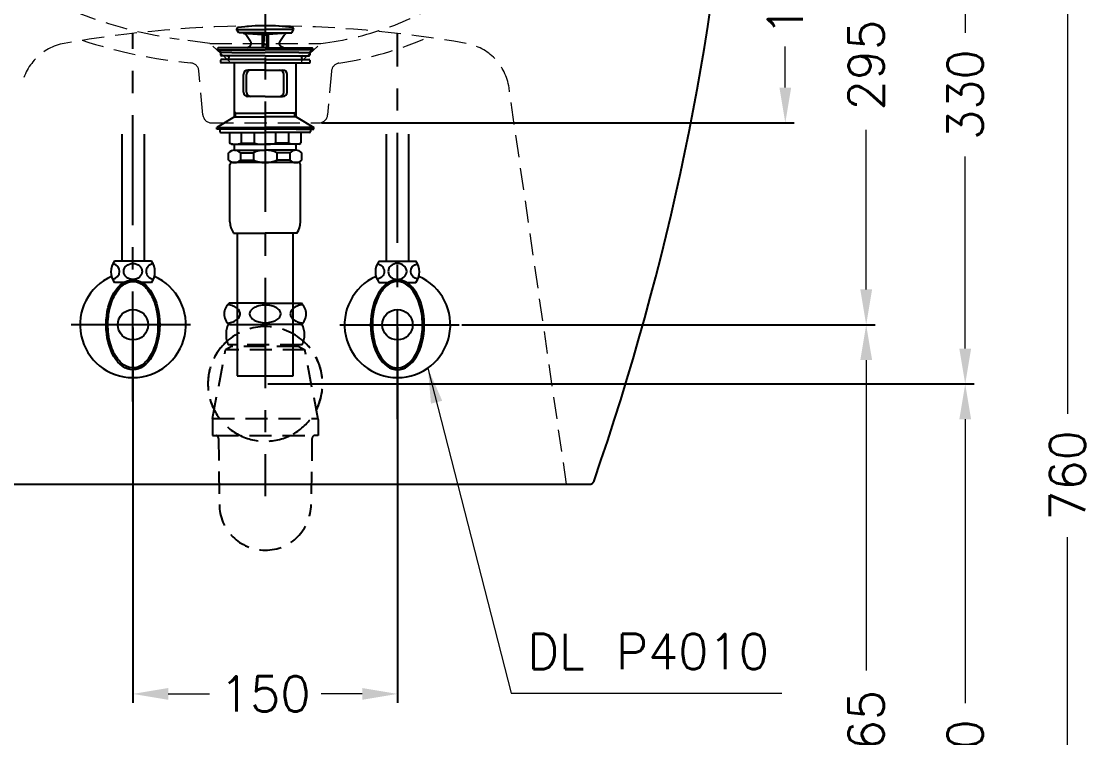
# Model space of a CAD drawing. Header units: inches. Extents: x -4186 to -1086, y -10872 to -8711.
# Drawn here: x -3652 to -3046, y -10437 to -10031 of the extents above; entities that cross this region are included whole.
import ezdxf

# ---------------------------------------------------------------- set-up
doc = ezdxf.new("R2010")
doc.units = ezdxf.units.IN
doc.header["$LTSCALE"] = 50
doc.header["$MEASUREMENT"] = 0
doc.linetypes.add('CENTER', pattern=[2, 1.25, -0.25, 0.25, -0.25])
doc.linetypes.add('HIDDEN', pattern=[0.375, 0.25, -0.125])
for name, color, linetype in [('3', 3, 'Continuous'), ('4', 4, 'Continuous'), ('6', 6, 'Continuous'), ('7', 7, 'Continuous'), ('CENTER', 2, 'CENTER'), ('중심선', 1, 'CENTER')]:
    doc.layers.add(name, color=color, linetype=linetype)
doc.styles.get("Standard").update_dxf_attribs({"font": 'txt.shx', "bigfont": 'whgtxt.shx'})
doc.dimstyles.get("Standard").update_dxf_attribs({"dimtxt": 20, "dimasz": 20, "dimexe": 5, "dimexo": 1.5, "dimgap": 10, "dimtad": 0, "dimtoh": 1, "dimdec": 0, "dimzin": 0, "dimdsep": 46, "dimtxsty": 'Standard', "dimcen": 0, "dimclrd": 3, "dimclre": 3, "dimclrt": 2, "dimadec": 0, "dimazin": 3, "dimtfac": 1, "dimtdec": 0, "dimtofl": 0, "dimtmove": 0, "dimatfit": 3, "dimfxl": 0, "dimtolj": 1, "dimtzin": 0, "dimlwd": 0, "dimlwe": 25, "dimarcsym": 0})

# ---------------------------------------------------------------- blocks, each defined once
blk = doc.blocks.new('A$C54FA02E5')
at = {"color": 4, "linetype": 'HIDDEN'}
for p, q in [((13.4, 115.6), (10, 113.6)), ((53.5, 116.5), (11.5, 116.5)), ((51.6, 115.6), (13.4, 115.6)), ((51.6, 115.6), (55, 113.6)), ((2.59, 74.6), (10, 113.6)), ((55, 113.6), (10, 113.6)), ((62.5, 74.1), (55, 113.6)), ((2.5, 74.6), (2.5, 65.1)), ((2.5, 74.6), (62.41, 74.6)), ((62.5, 74.1), (62.5, 65.1)), ((2.5, 65.1), (4.87, 65.1)), ((4.87, 65.1), (60.5, 65.1)), ((6, 63.3), (6.5, 26)), ((59, 63.16), (58.5, 26)), ((62.5, 65.1), (60.5, 65.1))]:
    blk.add_line(p, q, dxfattribs=at)
for centre, radius, start, end in [((24.1, 122.25), 13.85, 155.47045, 204.52955), ((40.9, 122.25), 13.85, 335.47045, 24.52955), ((4, 63.3), 2, 0, 64.15807), ((61, 63.16), 2, 104.47751, 180), ((32.5, 26), 26, 180, 0)]:
    blk.add_arc(centre, radius, start, end, dxfattribs=at)
at = {"layer": '3'}
for p, q in [((17.5, 293.41), (16.27, 295.55)), ((16.39, 295.34), (32.5, 295.34)), ((32.5, 293.41), (17.5, 293.41)), ((20.02, 293.23), (30.75, 292.53)), ((24.23, 288.53), (21.51, 292.39)), ((32.5, 293.41), (30.75, 292.53)), ((30.75, 292.53), (30.75, 284.81)), ((31.98, 293.15), (31.55, 286.74)), ((48.61, 295.34), (32.5, 295.34)), ((32.5, 293.41), (47.5, 293.41)), ((32.5, 293.41), (34.25, 292.53)), ((33.02, 293.15), (33.45, 286.74)), ((44.98, 293.23), (34.25, 292.53)), ((34.25, 292.53), (34.25, 284.81)), ((40.77, 288.53), (43.49, 292.39)), ((47.5, 293.41), (48.73, 295.55)), ((22.14, 284.81), (23.59, 285.65)), ((31.75, 284.81), (31.55, 286.77)), ((31.55, 286.77), (32.5, 286.77)), ((33.45, 286.77), (32.5, 286.77)), ((33.25, 284.81), (33.45, 286.77)), ((42.86, 284.81), (41.41, 285.65)), ((5.5, 284.41), (5.5, 283.81)), ((5.5, 283.81), (32.5, 283.81)), ((5.5, 283.81), (7.64, 282.31)), ((15.2, 284.81), (5.9, 284.81)), ((7.2, 282.11), (7.2, 280.81)), ((13.5, 282.31), (7.4, 282.31)), ((32.5, 280.31), (7.7, 280.31)), ((13.5, 282.31), (32.5, 282.31)), ((32.5, 284.81), (15.2, 284.81)), ((32.5, 284.81), (49.8, 284.81)), ((59.5, 283.81), (32.5, 283.81)), ((51.5, 282.31), (32.5, 282.31)), ((32.5, 280.31), (57.3, 280.31)), ((49.8, 284.81), (59.1, 284.81)), ((51.5, 282.31), (57.6, 282.31)), ((59.5, 283.81), (57.36, 282.31)), ((57.8, 282.11), (57.8, 280.81)), ((59.5, 284.41), (59.5, 283.81)), ((7.2, 277.81), (7.2, 276.51)), ((32.5, 276.31), (7.4, 276.31)), ((32.5, 278.31), (7.7, 278.31)), ((15, 245.72), (15, 276.31)), ((32.5, 278.31), (57.3, 278.31)), ((32.5, 276.31), (57.6, 276.31)), ((50, 245.72), (50, 276.31)), ((57.8, 277.81), (57.8, 276.51)), ((20.13, 259.81), (20.13, 269.81)), ((21.89, 259.81), (21.89, 269.81)), ((32.5, 272.31), (22.63, 272.31)), ((32.5, 272.31), (42.37, 272.31)), ((43.11, 259.81), (43.11, 269.81)), ((44.87, 259.81), (44.87, 269.81)), ((32.5, 257.31), (22.63, 257.31)), ((32.5, 257.31), (42.37, 257.31)), ((15.7, 247.81), (15, 249.03)), ((49.3, 247.81), (50, 249.03)), ((15, 245.72), (5, 239.72)), ((15, 247.81), (32.5, 247.81)), ((15, 245.72), (32.5, 245.72)), ((15.7, 245.72), (15.7, 247.81)), ((50, 247.81), (32.5, 247.81)), ((50, 245.72), (32.5, 245.72)), ((49.3, 245.72), (49.3, 247.81)), ((50, 245.72), (60, 239.72)), ((5, 239.72), (32.5, 239.72)), ((5, 238.72), (5, 239.72)), ((15, 238.72), (5, 238.72)), ((6.81, 238.72), (6.81, 237.42)), ((7.31, 236.92), (12.31, 236.92)), ((12.31, 236.92), (32.5, 236.92)), ((12.31, 236.92), (12.31, 230.8)), ((50, 238.72), (15, 238.72)), ((19.08, 230.8), (19.08, 236.92)), ((26.48, 230.8), (26.48, 236.92)), ((60, 239.72), (32.5, 239.72)), ((52.69, 236.92), (32.5, 236.92)), ((38.52, 230.8), (38.52, 236.92)), ((45.92, 230.8), (45.92, 236.92)), ((50, 238.72), (60, 238.72)), ((52.69, 236.92), (52.69, 230.8)), ((57.69, 236.92), (52.69, 236.92)), ((58.19, 238.72), (58.19, 237.42)), ((60, 238.72), (60, 239.72)), ((13.31, 230.22), (12.31, 230.8)), ((19.08, 230.8), (26.48, 230.8)), ((45.92, 230.8), (38.52, 230.8)), ((51.69, 230.22), (52.69, 230.8)), ((11.76, 221.26), (11.76, 225.37)), ((13.31, 230.22), (14.71, 230.22)), ((14.71, 230.22), (32.5, 230.22)), ((15, 226.81), (15, 230.22)), ((15.14, 226.81), (32.26, 226.81)), ((18.53, 225.37), (25.93, 225.37)), ((18.53, 225.37), (18.53, 221.26)), ((25.93, 225.37), (25.93, 221.26)), ((50.29, 230.22), (32.5, 230.22)), ((49.86, 226.81), (32.74, 226.81)), ((39.07, 225.37), (39.07, 221.26)), ((46.47, 225.37), (39.07, 225.37)), ((46.47, 225.37), (46.47, 221.26)), ((50, 226.81), (50, 230.22)), ((51.69, 230.22), (50.29, 230.22)), ((53.24, 221.26), (53.24, 225.37)), ((12.5, 186.21), (12.5, 218.81)), ((32.5, 219.81), (13.5, 219.81)), ((18.53, 221.26), (25.93, 221.26)), ((49.86, 219.81), (32.5, 219.81)), ((46.47, 221.26), (39.07, 221.26)), ((49.3, 219.81), (49.86, 219.81)), ((49.86, 219.81), (50.26, 219.81)), ((51.5, 219.81), (50, 219.81)), ((52.5, 186.21), (52.5, 218.81)), ((52.5, 213.45), (52.5, 218.81)), ((14.5, 179.81), (32.5, 179.81)), ((16.62, 179.81), (16.62, 98.81)), ((50.5, 179.81), (32.5, 179.81)), ((48.37, 98.81), (48.37, 179.81)), ((16.62, 98.81), (48.37, 98.81))]:
    blk.add_line(p, q, dxfattribs=at)
for centre, radius, start, end in [((32.5, 177.41), 120, 90, 97.32041), ((32.5, 177.41), 120, 82.67959, 90), ((17.35, 295.34), 1.1, 97.32041, 169.4262), ((19.87, 291.23), 2, 35.20233, 86.26181), ((45.13, 291.23), 2, 93.73819, 144.79767), ((47.65, 295.34), 1.1, 10.5738, 82.67959), ((22.59, 287.38), 2, 300, 35.20233), ((42.41, 287.38), 2, 144.79767, 240), ((5.9, 284.41), 0.4, 90, 180), ((7.4, 282.11), 0.2, 90, 180), ((7.7, 280.81), 0.5, 180, 270), ((11, 279.31), 1, 270, 90), ((54, 279.31), 1, 90, 270), ((57.3, 280.81), 0.5, 270, 0), ((57.6, 282.11), 0.2, 0, 90), ((59.1, 284.41), 0.4, 0, 90), ((7.7, 277.81), 0.5, 90, 180), ((7.4, 276.51), 0.2, 180, 270), ((57.3, 277.81), 0.5, 0, 90), ((57.6, 276.51), 0.2, 270, 0), ((22.63, 269.81), 2.5, 90, 180), ((24.39, 269.81), 2.5, 90, 180), ((40.61, 269.81), 2.5, 0, 90), ((42.37, 269.81), 2.5, 0, 90), ((22.63, 259.81), 2.5, 180, 270), ((24.39, 259.81), 2.5, 180, 270), ((40.61, 259.81), 2.5, 270, 0), ((42.37, 259.81), 2.5, 270, 0), ((7.31, 237.42), 0.5, 180, 270), ((57.69, 237.42), 0.5, 270, 0), ((15.7, 240.4), 10.18, 250.56793, 289.43207), ((32.31, 259.67), 29.46, 258.59557, 270.37374), ((32.69, 259.67), 29.46, 269.62626, 281.40443), ((49.3, 240.4), 10.18, 250.56793, 289.43207), ((15.14, 222.11), 4.7, 43.94094, 136.05906), ((32.03, 213.21), 13.61, 89.0643, 116.64719), ((32.97, 213.21), 13.61, 63.35281, 90.9357), ((49.86, 222.11), 4.7, 43.94094, 136.05906), ((15.14, 224.52), 4.7, 223.94094, 316.05906), ((13.5, 218.81), 1, 90, 180), ((32.03, 233.42), 13.61, 243.35281, 270.9357), ((32.97, 233.42), 13.61, 269.0643, 296.64719), ((49.86, 224.52), 4.7, 223.94094, 316.05906), ((51.5, 218.81), 1, 0, 90), ((25.49, 186.76), 13, 182.42004, 212.30001), ((39.51, 186.76), 13, 327.69999, 357.57996)]:
    blk.add_arc(centre, radius, start, end, dxfattribs=at)
at = {"layer": '4'}
for p, q in [((16.25, 140), (11.96, 140)), ((32.5, 140), (16.25, 140)), ((32.5, 140), (48.75, 140)), ((48.75, 140), (53.04, 140)), ((12.35, 128), (11.96, 128)), ((12.35, 128), (32.5, 128)), ((12.35, 128), (32.5, 128)), ((52.65, 128), (32.5, 128)), ((52.65, 128), (32.5, 128)), ((52.65, 128), (53.04, 128))]:
    blk.add_line(p, q, dxfattribs=at)
for centre, radius, start, end in [((17.25, 134), 8, 131.40962, 228.59038), ((47.75, 134), 8, 311.40962, 48.59038), ((9.25, 123.88), 15.42, 76.3745, 82.90699), ((10.46, 128.88), 10.28, 59.66396, 76.3745), ((12.31, 132.03), 6.63, 35.29158, 59.66396), ((15.09, 134), 3.21, 0, 35.29158), ((15.09, 134), 3.21, 324.70842, 0), ((26.59, 134), 2.94, 143.75445, 216.24556), ((29.41, 131.94), 6.43, 119.46679, 143.75443), ((31.27, 128.63), 10.23, 103.17208, 119.46679), ((32.5, 123.39), 15.61, 90, 103.17208), ((32.5, 123.39), 15.61, 76.82792, 90), ((33.73, 128.63), 10.23, 60.53321, 76.82792), ((35.59, 131.94), 6.43, 36.24557, 60.53321), ((38.41, 134), 2.94, 323.75444, 36.24555), ((49.91, 134), 3.21, 144.70842, 180), ((49.91, 134), 3.21, 180, 215.29158), ((52.69, 132.03), 6.63, 120.33604, 144.70842), ((54.54, 128.88), 10.28, 103.6255, 120.33604), ((55.75, 123.88), 15.42, 97.09301, 103.6255), ((9.25, 144.12), 15.42, 277.09301, 283.6255), ((10.46, 139.12), 10.28, 283.6255, 300.33604), ((12.31, 135.97), 6.63, 300.33604, 324.70842), ((29.41, 136.06), 6.43, 216.24556, 240.53321), ((31.27, 139.37), 10.23, 240.53321, 256.82792), ((32.5, 144.61), 15.61, 256.82792, 270), ((32.5, 144.61), 15.61, 270, 283.17208), ((33.73, 139.37), 10.23, 283.17208, 299.46679), ((35.59, 136.06), 6.43, 299.46679, 323.75444), ((52.69, 135.97), 6.63, 215.29158, 239.66396), ((54.54, 139.12), 10.28, 239.66396, 256.3745), ((55.75, 144.12), 15.42, 256.3745, 262.90699)]:
    blk.add_arc(centre, radius, start, end, dxfattribs=at)
at = {"layer": '4', "linetype": 'HIDDEN'}
for start, end in [(50.55292, 129.44708), (129.44708, 240.76049), (131.52642, 206.97164), (299.23951, 50.55292), (333.02836, 48.47358), (240.76049, 299.23951)]:
    blk.add_arc((32.5, 94.29), 32.5, start, end, dxfattribs=at)
at = {"layer": '7', "extrusion": (0, 1, 0)}
for p, q in [((32.5, 275.06, -14.18), (32.5, 275.06, 445.82)), ((32.5, 275.06, 445.82), (32.5, 275.06, -14.18)), ((32.5, 275.06, -14.18), (32.5, 275.06, 445.82)), ((32.5, 275.06, 445.82), (32.5, 275.06, -14.18)), ((32.5, 275.06, 20), (32.5, 275.06, 0)), ((32.5, 275.06, 20), (32.5, 275.06, 0)), ((32.5, 275.06, 20), (32.5, 275.06, 0)), ((32.5, 275.06, 20), (32.5, 275.06, 0)), ((32.5, 275.06, -14.18), (32.5, 275.06, -14.18)), ((32.5, 275.06, -14.18), (32.5, 275.06, -14.18)), ((32.5, 275.06, -14.18), (32.5, 275.06, -14.18)), ((32.5, 275.06, -14.18), (32.5, 275.06, -14.18)), ((32.5, 275.06, 0), (32.5, 275.06, -14.18)), ((32.5, 275.06, 0), (32.5, 275.06, -14.18)), ((32.5, 275.06, 0), (32.5, 275.06, -14.18)), ((32.5, 275.06, 0), (32.5, 275.06, -14.18)), ((32.5, 275.06, 445.82), (32.5, 275.06, 445.82)), ((32.5, 275.06, 445.82), (32.5, 275.06, 445.82)), ((32.5, 275.06, 445.82), (32.5, 275.06, 445.82)), ((32.5, 275.06, 445.82), (32.5, 275.06, 445.82)), ((32.5, 275.06, 410.51), (32.5, 275.06, 445.82)), ((32.5, 275.06, 410.51), (32.5, 275.06, 445.82))]:
    blk.add_line(p, q, dxfattribs=at)
at = {"layer": '7'}
for points, knots in [([(32.5, 275.06, 381.33), (32.5, 275.06, 320.01), (32.5, 275.06, 258.69), (32.5, 275.06, 138.24), (32.5, 275.06, 79.12), (32.5, 275.06, 20)], [0, 0, 0, 0, 0.509144, 0.509144, 1, 1, 1, 1]), ([(32.5, 275.06, 381.33), (32.5, 275.06, 320.01), (32.5, 275.06, 258.69), (32.5, 275.06, 138.24), (32.5, 275.06, 79.12), (32.5, 275.06, 20)], [0, 0, 0, 0, 0.509144, 0.509144, 1, 1, 1, 1]), ([(32.5, 275.06, 381.33), (32.5, 275.06, 320.01), (32.5, 275.06, 258.69), (32.5, 275.06, 138.24), (32.5, 275.06, 79.12), (32.5, 275.06, 20)], [0, 0, 0, 0, 0.509144, 0.509144, 1, 1, 1, 1]), ([(32.5, 275.06, 381.33), (32.5, 275.06, 320.01), (32.5, 275.06, 258.69), (32.5, 275.06, 138.24), (32.5, 275.06, 79.12), (32.5, 275.06, 20)], [0, 0, 0, 0, 0.509144, 0.509144, 1, 1, 1, 1]), ([(32.5, 275.06, 410.51), (32.5, 275.06, 410.51), (32.5, 275.06, 410.6), (32.5, 275.06, 410.98), (32.5, 275.06, 411.25), (32.5, 275.06, 411.56)], [0, 0, 0, 0, 0.535587, 0.535587, 1, 1, 1, 1]), ([(32.5, 275.06, 410.51), (32.5, 275.06, 410.51), (32.5, 275.06, 410.6), (32.5, 275.06, 410.98), (32.5, 275.06, 411.25), (32.5, 275.06, 411.56)], [0, 0, 0, 0, 0.535587, 0.535587, 1, 1, 1, 1]), ([(32.5, 275.06, 410.51), (32.5, 275.06, 410.51), (32.5, 275.06, 410.6), (32.5, 275.06, 410.98), (32.5, 275.06, 411.25), (32.5, 275.06, 411.56)], [0, 0, 0, 0, 0.535587, 0.535587, 1, 1, 1, 1]), ([(32.5, 275.06, 410.51), (32.5, 275.06, 410.51), (32.5, 275.06, 410.6), (32.5, 275.06, 410.98), (32.5, 275.06, 411.25), (32.5, 275.06, 411.56)], [0, 0, 0, 0, 0.535587, 0.535587, 1, 1, 1, 1]), ([(32.5, 275.06, 381.33), (32.5, 275.06, 385.34), (32.5, 275.06, 389.33), (32.5, 275.06, 396.64), (32.5, 275.06, 400.03), (32.5, 275.06, 405.62), (32.5, 275.06, 407.86), (32.5, 275.06, 410.85), (32.5, 275.06, 411.61), (32.5, 275.06, 411.56)], [0, 0, 0, 0, 0.25, 0.25, 0.5, 0.5, 0.75, 0.75, 1, 1, 1, 1]), ([(32.5, 275.06, 381.33), (32.5, 275.06, 385.34), (32.5, 275.06, 389.33), (32.5, 275.06, 396.64), (32.5, 275.06, 400.03), (32.5, 275.06, 405.62), (32.5, 275.06, 407.86), (32.5, 275.06, 410.85), (32.5, 275.06, 411.61), (32.5, 275.06, 411.56)], [0, 0, 0, 0, 0.25, 0.25, 0.5, 0.5, 0.75, 0.75, 1, 1, 1, 1]), ([(32.5, 275.06, 381.33), (32.5, 275.06, 385.34), (32.5, 275.06, 389.33), (32.5, 275.06, 396.64), (32.5, 275.06, 400.03), (32.5, 275.06, 405.62), (32.5, 275.06, 407.86), (32.5, 275.06, 410.85), (32.5, 275.06, 411.61), (32.5, 275.06, 411.56)], [0, 0, 0, 0, 0.25, 0.25, 0.5, 0.5, 0.75, 0.75, 1, 1, 1, 1]), ([(32.5, 275.06, 381.33), (32.5, 275.06, 385.34), (32.5, 275.06, 389.33), (32.5, 275.06, 396.64), (32.5, 275.06, 400.03), (32.5, 275.06, 405.62), (32.5, 275.06, 407.86), (32.5, 275.06, 410.85), (32.5, 275.06, 411.61), (32.5, 275.06, 411.56)], [0, 0, 0, 0, 0.25, 0.25, 0.5, 0.5, 0.75, 0.75, 1, 1, 1, 1])]:
    blk.add_open_spline(points, degree=3, knots=knots, dxfattribs=at)
for points, degree in [([(32.5, 275.06, 0), (32.5, 275.06)], 1), ([(32.5, 275.06, 0), (32.5, 275.06)], 1), ([(32.5, 275.06, 0), (32.5, 275.06)], 1), ([(32.5, 275.06, 0), (32.5, 275.06)], 1), ([(32.5, 275.06, -14.18), (32.5, 275.06, -9.46), (32.5, 275.06, -4.73), (32.5, 275.06, 0)], 3), ([(32.5, 275.06, -14.18), (32.5, 275.06, -9.46), (32.5, 275.06, -4.73), (32.5, 275.06, 0)], 3), ([(32.5, 275.06, -14.18), (32.5, 275.06, -9.46), (32.5, 275.06, -4.73), (32.5, 275.06, 0)], 3), ([(32.5, 275.06, -14.18), (32.5, 275.06, -9.46), (32.5, 275.06, -4.73), (32.5, 275.06, 0)], 3)]:
    blk.add_open_spline(points, degree=degree, dxfattribs=at)
blk = doc.blocks.new('*D25')
at = {"color": 3, "linetype": 'Continuous', "lineweight": 25}
for p, q in [((-3252.46, -9908.14), (-3168.15, -9908.14)), ((-3402.49, -10202.64), (-3168.15, -10202.64))]:
    blk.add_line(p, q, dxfattribs=at)
at = {"color": 3, "linetype": 'Continuous', "lineweight": 0}
for p, q in [((-3173.15, -9928.14), (-3173.15, -10018.72)), ((-3173.15, -10182.64), (-3173.15, -10092.06))]:
    blk.add_line(p, q, dxfattribs=at)
at = {"color": 3}
for points in [[(-3176.48, -9928.14), (-3169.81, -9928.14), (-3173.15, -9908.14)], [(-3176.48, -10182.64), (-3169.81, -10182.64), (-3173.15, -10202.64)]]:
    blk.add_solid(points, dxfattribs=at)
at = {"layer": 'DEFPOINTS', "color": 0}
for p in [(-3253.96, -9908.14), (-3403.99, -10202.64), (-3173.15, -10202.64)]:
    blk.add_point(p, dxfattribs=at)
at = {"color": 2, "insert": (-3173.15, -10055.39), "char_height": 20, "attachment_point": 5, "rotation": 90}
blk.add_mtext('\\A1;295', dxfattribs=at)
blk = doc.blocks.new('*D26')
at = {"color": 3, "linetype": 'Continuous', "lineweight": 25}
for p, q in [((-3588.96, -10204.14), (-3588.96, -10417)), ((-3438.96, -10204.14), (-3438.96, -10417))]:
    blk.add_line(p, q, dxfattribs=at)
at = {"color": 3, "linetype": 'Continuous', "lineweight": 0}
for p, q in [((-3568.96, -10412), (-3545.63, -10412)), ((-3458.96, -10412), (-3482.29, -10412))]:
    blk.add_line(p, q, dxfattribs=at)
at = {"color": 3}
for points in [[(-3568.96, -10408.66), (-3568.96, -10415.33), (-3588.96, -10412)], [(-3458.96, -10408.66), (-3458.96, -10415.33), (-3438.96, -10412)]]:
    blk.add_solid(points, dxfattribs=at)
at = {"layer": 'DEFPOINTS', "color": 0}
for p in [(-3588.96, -10202.64), (-3438.96, -10202.64), (-3438.96, -10412)]:
    blk.add_point(p, dxfattribs=at)
at = {"color": 2, "insert": (-3513.96, -10412), "char_height": 20, "attachment_point": 5}
blk.add_mtext('\\A1;150', dxfattribs=at)
blk = doc.blocks.new('*D27')
at = {"color": 3, "linetype": 'Continuous', "lineweight": 25}
for p, q in [((-3252.46, -9908.14), (-3214.02, -9908.14)), ((-3482.02, -10088.14), (-3214.02, -10088.14))]:
    blk.add_line(p, q, dxfattribs=at)
at = {"color": 3, "linetype": 'Continuous', "lineweight": 0}
for p, q in [((-3219.02, -9928.14), (-3219.02, -9981.47)), ((-3219.02, -10068.14), (-3219.02, -10044.81))]:
    blk.add_line(p, q, dxfattribs=at)
at = {"color": 3}
for points in [[(-3222.36, -9928.14), (-3215.69, -9928.14), (-3219.02, -9908.14)], [(-3222.36, -10068.14), (-3215.69, -10068.14), (-3219.02, -10088.14)]]:
    blk.add_solid(points, dxfattribs=at)
at = {"layer": 'DEFPOINTS', "color": 0}
for p in [(-3253.96, -9908.14), (-3483.52, -10088.14), (-3219.02, -10088.14)]:
    blk.add_point(p, dxfattribs=at)
at = {"color": 2, "insert": (-3219.02, -10013.14), "char_height": 20, "attachment_point": 5, "rotation": 90}
blk.add_mtext('\\A1;180', dxfattribs=at)
blk = doc.blocks.new('*D28')
at = {"color": 3, "linetype": 'Continuous', "lineweight": 25}
for p, q in [((-3252.46, -9908.14), (-3054.01, -9908.14)), ((-3185.25, -10668.14), (-3054.01, -10668.14))]:
    blk.add_line(p, q, dxfattribs=at)
at = {"color": 3, "linetype": 'Continuous', "lineweight": 0}
for p, q in [((-3059.01, -9928.14), (-3059.01, -10253.14)), ((-3059.01, -10648.14), (-3059.01, -10323.14))]:
    blk.add_line(p, q, dxfattribs=at)
at = {"color": 3}
for points in [[(-3062.34, -9928.14), (-3055.68, -9928.14), (-3059.01, -9908.14)], [(-3062.34, -10648.14), (-3055.68, -10648.14), (-3059.01, -10668.14)]]:
    blk.add_solid(points, dxfattribs=at)
at = {"layer": 'DEFPOINTS', "color": 0}
for p in [(-3253.96, -9908.14), (-3186.75, -10668.14), (-3059.01, -10668.14)]:
    blk.add_point(p, dxfattribs=at)
at = {"color": 2, "insert": (-3059.01, -10288.14), "char_height": 20, "attachment_point": 5, "rotation": 90}
blk.add_mtext('\\A1;760', dxfattribs=at)
blk = doc.blocks.new('*D29')
at = {"color": 3, "linetype": 'Continuous', "lineweight": 25}
for p, q in [((-3402.49, -10202.64), (-3168.15, -10202.64)), ((-3398.25, -10668.14), (-3168.15, -10668.14))]:
    blk.add_line(p, q, dxfattribs=at)
at = {"color": 3, "linetype": 'Continuous', "lineweight": 0}
for p, q in [((-3173.15, -10222.64), (-3173.15, -10398.72)), ((-3173.15, -10648.14), (-3173.15, -10472.06))]:
    blk.add_line(p, q, dxfattribs=at)
at = {"color": 3}
for points in [[(-3176.48, -10222.64), (-3169.81, -10222.64), (-3173.15, -10202.64)], [(-3176.48, -10648.14), (-3169.81, -10648.14), (-3173.15, -10668.14)]]:
    blk.add_solid(points, dxfattribs=at)
at = {"layer": 'DEFPOINTS', "color": 0}
for p in [(-3403.99, -10202.64), (-3399.75, -10668.14), (-3173.15, -10668.14)]:
    blk.add_point(p, dxfattribs=at)
at = {"color": 2, "insert": (-3173.15, -10435.39), "char_height": 20, "attachment_point": 5, "rotation": 90}
blk.add_mtext('\\A1;465', dxfattribs=at)
blk = doc.blocks.new('*D30')
at = {"color": 3, "linetype": 'Continuous', "lineweight": 25}
for p, q in [((-3252.46, -9908.14), (-3111.99, -9908.14)), ((-3512.44, -10236.2), (-3111.99, -10236.2))]:
    blk.add_line(p, q, dxfattribs=at)
at = {"color": 3, "linetype": 'Continuous', "lineweight": 0}
for p, q in [((-3116.99, -9928.14), (-3116.99, -10037.17)), ((-3116.99, -10216.2), (-3116.99, -10107.17))]:
    blk.add_line(p, q, dxfattribs=at)
at = {"color": 3}
for points in [[(-3120.32, -9928.14), (-3113.66, -9928.14), (-3116.99, -9908.14)], [(-3120.32, -10216.2), (-3113.66, -10216.2), (-3116.99, -10236.2)]]:
    blk.add_solid(points, dxfattribs=at)
at = {"layer": 'DEFPOINTS', "color": 0}
for p in [(-3253.96, -9908.14), (-3513.94, -10236.2), (-3116.99, -10236.2)]:
    blk.add_point(p, dxfattribs=at)
at = {"color": 2, "insert": (-3116.99, -10072.17), "char_height": 20, "attachment_point": 5, "rotation": 90}
blk.add_mtext('\\A1;330', dxfattribs=at)
blk = doc.blocks.new('*D31')
at = {"color": 3, "linetype": 'Continuous', "lineweight": 25}
for p, q in [((-3512.44, -10236.2), (-3111.99, -10236.2)), ((-3574.42, -10668.14), (-3111.99, -10668.14))]:
    blk.add_line(p, q, dxfattribs=at)
at = {"color": 3, "linetype": 'Continuous', "lineweight": 0}
for p, q in [((-3116.99, -10256.2), (-3116.99, -10417.17)), ((-3116.99, -10648.14), (-3116.99, -10487.17))]:
    blk.add_line(p, q, dxfattribs=at)
at = {"color": 3}
for points in [[(-3120.32, -10256.2), (-3113.66, -10256.2), (-3116.99, -10236.2)], [(-3120.32, -10648.14), (-3113.66, -10648.14), (-3116.99, -10668.14)]]:
    blk.add_solid(points, dxfattribs=at)
at = {"layer": 'DEFPOINTS', "color": 0}
for p in [(-3513.94, -10236.2), (-3575.92, -10668.14), (-3116.99, -10668.14)]:
    blk.add_point(p, dxfattribs=at)
at = {"color": 2, "insert": (-3116.99, -10452.17), "char_height": 20, "attachment_point": 5, "rotation": 90}
blk.add_mtext('\\A1;430', dxfattribs=at)

msp = doc.modelspace()

# ---------------------------------------------------------------- linework, layer by layer
at = {"color": 7, "linetype": 'HIDDEN', "lineweight": 0}
for p, q in [((-3545.45, -10043.14), (-3562.82, -10040.7)), ((-3545.45, -10043.14), (-3482.45, -10043.14)), ((-3534.45, -10053.14), (-3545.45, -10043.14)), ((-3493.45, -10053.14), (-3482.45, -10043.14)), ((-3482.45, -10043.14), (-3479.71, -10042.76)), ((-3549.35, -10083.58), (-3551.57, -10058.69)), ((-3534.45, -10053.14), (-3534.45, -10054.14)), ((-3534.45, -10054.14), (-3493.45, -10054.14)), ((-3493.95, -10054.14), (-3533.95, -10054.14)), ((-3493.45, -10053.14), (-3493.45, -10054.14)), ((-3476.34, -10058.77), (-3478.54, -10083.58)), ((-3343.08, -10293.14), (-3375.7, -10068.27)), ((-3544.37, -10088.14), (-3483.52, -10088.14))]:
    msp.add_line(p, q, dxfattribs=at)
msp.add_line((-3697.59, -10293.14), (-3330.3, -10293.14))
for centre, radius, start, end in [((-4743.94, -9799.71), 1499.29, 340.86679, 355.64647), ((-3330.3, -10290.14), 3, 270, 340.86679)]:
    msp.add_arc(centre, radius, start, end)
for centre, radius, start, end in [((-3530.31, -9799.95), 242.93, 221.27964, 262.30967), ((-3502.12, -9874.58), 169.67, 277.59092, 328.85579), ((-3513.97, -10692.27), 659.13, 80.03763, 99.95993), ((-3504.4, -9848.3), 208.49, 278.90413, 293.39808), ((-3622.53, -10072.58), 30, 100.45168, 171.76272), ((-3529.09, -9769.86), 285.58, 251.89584, 264.57788), ((-3405.39, -10072.58), 30, 8.25468, 79.54575), ((-3556.55, -10059.13), 5, 5.07961, 84.57788), ((-3471.36, -10059.22), 5, 98.90413, 174.92039), ((-3544.37, -10083.14), 5, 185.07961, 270), ((-3483.52, -10083.14), 5, 270, 354.92039)]:
    msp.add_arc(centre, radius, start, end, dxfattribs=at)
at = {"layer": '6'}
for p, q in [((-3595.31, -10094.64), (-3595.31, -10166.64)), ((-3582.61, -10094.64), (-3582.61, -10166.64)), ((-3445.31, -10094.64), (-3445.31, -10166.64)), ((-3432.61, -10094.64), (-3432.61, -10166.64)), ((-3582.61, -10166.64), (-3599.46, -10166.64)), ((-3578.46, -10166.64), (-3582.61, -10166.64)), ((-3449.46, -10166.64), (-3445.31, -10166.64)), ((-3445.31, -10166.64), (-3428.46, -10166.64)), ((-3594.1, -10178.64), (-3599.46, -10178.64)), ((-3578.46, -10178.64), (-3583.82, -10178.64)), ((-3449.46, -10178.64), (-3444.1, -10178.64)), ((-3433.82, -10178.64), (-3428.46, -10178.64))]:
    msp.add_line(p, q, dxfattribs=at)
for centre in [(-3588.96, -10202.64), (-3438.96, -10202.64)]:
    msp.add_circle(centre, 8.62, dxfattribs=at)
for centre, radius, start, end in [((-3591.46, -10172.64), 10, 143.1301, 216.8699), ((-3586.46, -10172.64), 10, 323.1301, 36.8699), ((-3441.46, -10172.64), 10, 143.1301, 216.8699), ((-3436.46, -10172.64), 10, 323.1301, 36.8699), ((-3588.96, -10202.64), 30, 113.91725, 66.08275), ((-3438.96, -10202.64), 30, 113.91725, 66.08275)]:
    msp.add_arc(centre, radius, start, end, dxfattribs=at)
for centre, major_axis, start_param, end_param in [((-3601.73, -10172.41), (-5.23, 0), 1.800504, 4.443058), ((-3576.28, -10172.41), (5.23, 0), 1.824119, 4.49897)]:
    msp.add_ellipse(centre, major_axis=major_axis, ratio=0.866391, start_param=start_param, end_param=end_param, dxfattribs=at)
for centre, major_axis, ratio in [((-3588.96, -10172.41), (5.23, 0), 0.866391), ((-3588.96, -10202.64), (0, 25.5), 0.596529)]:
    msp.add_ellipse(centre, major_axis=major_axis, ratio=ratio, dxfattribs=at)
at = {"layer": '6', "extrusion": (0, 0, -1)}
for centre, major_axis, start_param, end_param in [((-3451.64, -10172.41), (-5.23, 0), 1.824119, 4.49897), ((-3426.19, -10172.41), (5.23, 0), 1.800504, 4.443058)]:
    msp.add_ellipse(centre, major_axis=major_axis, ratio=0.866391, start_param=start_param, end_param=end_param, dxfattribs=at)
for centre, major_axis, ratio in [((-3438.96, -10172.41), (-5.23, 0), 0.866391), ((-3438.96, -10202.64), (0, 25.5), 0.596529)]:
    msp.add_ellipse(centre, major_axis=major_axis, ratio=ratio, dxfattribs=at)
at = {"layer": '6'}
for points in [[(-3588.96, -10178.14), (-3591.04, -10178.14), (-3593.14, -10178.95), (-3597.04, -10182.2), (-3598.81, -10184.64), (-3601.54, -10190.66), (-3602.49, -10194.24), (-3603.34, -10201.76), (-3603.24, -10205.69), (-3602, -10213.05), (-3600.87, -10216.47), (-3597.86, -10222.06), (-3595.98, -10224.21), (-3591.98, -10226.86), (-3589.87, -10227.36), (-3585.72, -10226.76), (-3583.64, -10225.63), (-3579.89, -10221.8), (-3578.24, -10219.1), (-3575.82, -10212.68), (-3575.06, -10208.97), (-3574.6, -10201.35), (-3574.9, -10197.45), (-3576.5, -10190.31), (-3577.8, -10187.07), (-3581.07, -10181.97), (-3583.04, -10180.11), (-3586.35, -10178.46), (-3587.66, -10178.14), (-3588.96, -10178.14)], [(-3438.96, -10178.14), (-3436.88, -10178.14), (-3434.78, -10178.95), (-3430.89, -10182.2), (-3429.11, -10184.64), (-3426.39, -10190.66), (-3425.44, -10194.24), (-3424.59, -10201.76), (-3424.69, -10205.69), (-3425.92, -10213.05), (-3427.05, -10216.47), (-3430.06, -10222.06), (-3431.94, -10224.21), (-3435.94, -10226.86), (-3438.05, -10227.36), (-3442.21, -10226.76), (-3444.29, -10225.63), (-3448.04, -10221.8), (-3449.69, -10219.1), (-3452.1, -10212.68), (-3452.87, -10208.97), (-3453.33, -10201.35), (-3453.02, -10197.45), (-3451.42, -10190.31), (-3450.12, -10187.07), (-3446.85, -10181.97), (-3444.89, -10180.11), (-3441.57, -10178.46), (-3440.26, -10178.14), (-3438.96, -10178.14)]]:
    msp.add_open_spline(points, degree=3, knots=[0, 0, 0, 0, 0.46111, 0.46111, 0.922219, 0.922219, 1.383329, 1.383329, 1.844439, 1.844439, 2.305549, 2.305549, 2.766658, 2.766658, 3.227768, 3.227768, 3.688878, 3.688878, 4.149988, 4.149988, 4.611097, 4.611097, 5.072207, 5.072207, 5.533317, 5.533317, 5.994427, 5.994427, 6.283185, 6.283185, 6.283185, 6.283185], dxfattribs=at)
at = {"layer": 'CENTER', "color": 1, "linetype": 'CENTER'}
for p, q in [((-3588.96, -10246.24), (-3588.96, -10037.64)), ((-3438.96, -10256.24), (-3438.96, -10037.64))]:
    msp.add_line(p, q, dxfattribs=at)
at = {"layer": 'CENTER', "color": 1, "linetype": 'CENTER', "ltscale": 2}
for p, q in [((-3556.34, -10202.64), (-3623.93, -10202.64)), ((-3471.59, -10202.64), (-3403.99, -10202.64))]:
    msp.add_line(p, q, dxfattribs=at)
at = {"layer": '중심선', "color": 1, "linetype": 'CENTER'}
msp.add_line((-3513.96, -9876.02), (-3513.96, -10299.76), dxfattribs=at)

# ---------------------------------------------------------------- block references
msp.add_blockref('A$C54FA02E5', (-3546.44, -10330.49))

# ---------------------------------------------------------------- texts
at = {"color": 2, "insert": (-3365.3, -10377.96), "char_height": 20, "attachment_point": 1}
msp.add_mtext_dynamic_manual_height_columns('DL P4010', width=154.6582, gutter_width=10, heights=[0], dxfattribs=at)

# ---------------------------------------------------------------- dimensions: what is measured, and where the dimension line sits
for base, p1, p2, text, picture, middle in [((-3116.99, -10236.2), (-3253.96, -9908.14), (-3513.94, -10236.2), '330', '*D30', (-3116.99, -10072.17)), ((-3116.99, -10668.14), (-3513.94, -10236.2), (-3575.92, -10668.14), '430', '*D31', (-3116.99, -10452.17))]:
    dim = msp.add_linear_dim(base=base, p1=p1, p2=p2, angle=90, text=text, dimstyle='Standard', override={"dimarcsym": 1})
    dim.commit()
    dim.dimension.update_dxf_attribs({"geometry": picture, "text_midpoint": middle})
for base, p1, p2, picture, middle in [((-3219.02, -10088.14), (-3253.96, -9908.14), (-3483.52, -10088.14), '*D27', (-3219.02, -10013.14)), ((-3173.1465, -10202.6412), (-3253.9616, -9908.1409), (-3403.9925, -10202.6412), '*D25', (-3173.1465, -10055.3911)), ((-3059.01, -10668.14), (-3253.96, -9908.14), (-3186.75, -10668.14), '*D28', (-3059.01, -10288.14))]:
    dim = msp.add_linear_dim(base=base, p1=p1, p2=p2, angle=90, dimstyle='Standard', override={"dimarcsym": 1})
    dim.commit()
    dim.dimension.update_dxf_attribs({"geometry": picture, "text_midpoint": middle, "dimtype": 160})
dim = msp.add_linear_dim(base=(-3438.96, -10412), p1=(-3588.96, -10202.64), p2=(-3438.96, -10202.64), dimstyle='Standard', override={"dimarcsym": 1})
dim.commit()
dim.dimension.update_dxf_attribs({"geometry": '*D26', "text_midpoint": (-3513.96, -10412)})
dim = msp.add_linear_dim(base=(-3173.1465, -10668.1409), p1=(-3403.9925, -10202.6412), p2=(-3399.7487, -10668.1409), angle=90, dimstyle='Standard', override={"dimarcsym": 1})
dim.commit()
dim.dimension.update_dxf_attribs({"geometry": '*D29', "text_midpoint": (-3173.1465, -10435.3911)})

# ---------------------------------------------------------------- leaders
msp.add_leader([(-3421.72, -10227.19), (-3374.53, -10411.57), (-3221.03, -10411.57)], dimstyle='Standard', override={"dimgap": 10, "dimtad": 0, "dimarcsym": 1})

doc.saveas('drawing.dxf')
